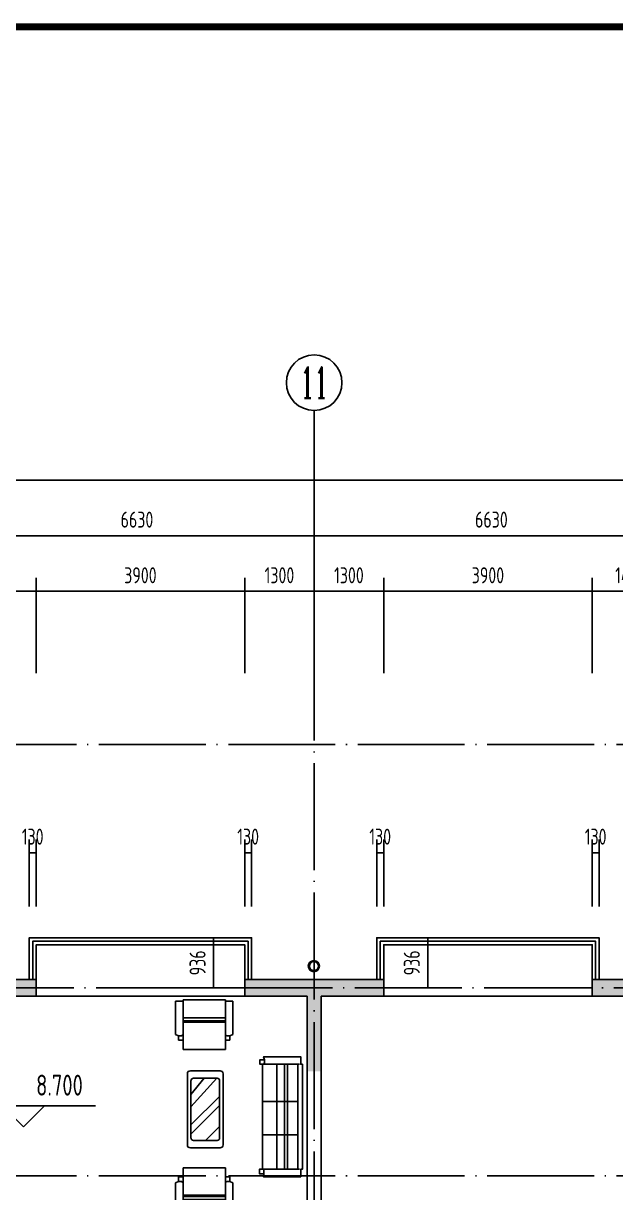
# Model space of a CAD drawing. Extents: x -726032 to 135930, y -151624 to 587044.
# Drawn here: x -463956 to -452878, y 422407 to 444263 of the extents above; entities that cross this region are included whole.
import ezdxf
from ezdxf.enums import TextEntityAlignment as Align

# ---------------------------------------------------------------- set-up
doc = ezdxf.new("R2010")
doc.units = 0
doc.header["$LTSCALE"] = 1000
doc.header["$MEASUREMENT"] = 0
doc.linetypes.add('DOTE', pattern=[2.42, 2, -0.2, 0.02, -0.2])
doc.layers.get('0').update_dxf_attribs({"linetype": 'CONTINUOUS'})
doc.layers.get('DEFPOINTS').update_dxf_attribs({"color": 1, "linetype": 'CONTINUOUS'})
for name, color, linetype in [('AXIS', 245, 'CONTINUOUS'), ('AXIS_TEXT', 7, 'CONTINUOUS'), ('COLUMN', 170, 'CONTINUOUS'), ('DOTE', 8, 'DOTE'), ('PUB_DIM', 245, 'CONTINUOUS'), ('PUB_TITLE', 1, 'CONTINUOUS'), ('WALL', 255, 'CONTINUOUS'), ('WINDOW', 155, 'CONTINUOUS'), ('家具', 252, 'CONTINUOUS'), ('雨水管', 20, 'CONTINUOUS')]:
    doc.layers.add(name, color=color, linetype=linetype)
doc.styles.add('COMPLEX', font='COMPLEX')
doc.styles.add('DIM_FONT', font='isocp.shx', dxfattribs={"width": 0.8})
doc.dimstyles.new('AXIS', dxfattribs={"dimtxt": 300, "dimasz": 1, "dimexe": 250, "dimexo": 300, "dimgap": 150, "dimtad": 1, "dimdec": 0, "dimzin": 0, "dimdsep": 46, "dimtxsty": 'DIM_FONT', "dimcen": 0.09, "dimse1": 1, "dimse2": 1, "dimclrt": 142, "dimadec": 0, "dimazin": 0, "dimtfac": 1, "dimtdec": 0, "dimtix": 1, "dimtmove": 2, "dimatfit": 3, "dimfxl": 1, "dimtolj": 1, "dimtzin": 0, "dimarcsym": 0})
doc.dimstyles.new('DIMA', dxfattribs={"dimtxt": 300, "dimasz": 1, "dimexe": 250, "dimexo": 300, "dimgap": 150, "dimtad": 1, "dimdec": 0, "dimzin": 0, "dimdsep": 46, "dimtxsty": 'DIM_FONT', "dimcen": 0.09, "dimse1": 1, "dimclrt": 142, "dimadec": 0, "dimazin": 0, "dimtfac": 1, "dimtdec": 0, "dimtix": 1, "dimtmove": 2, "dimatfit": 3, "dimfxl": 1, "dimtolj": 1, "dimtzin": 0, "dimarcsym": 0})
doc.dimstyles.new('DIMB', dxfattribs={"dimtxt": 300, "dimasz": 1, "dimexe": 250, "dimexo": 300, "dimgap": 150, "dimtad": 1, "dimdec": 0, "dimzin": 0, "dimdsep": 46, "dimtxsty": 'DIM_FONT', "dimcen": 0.09, "dimse2": 1, "dimclrt": 142, "dimadec": 0, "dimazin": 0, "dimtfac": 1, "dimtdec": 0, "dimtix": 1, "dimtmove": 2, "dimatfit": 3, "dimfxl": 1, "dimtolj": 1, "dimtzin": 0, "dimarcsym": 0})
doc.dimstyles.new('DIMN', dxfattribs={"dimtxt": 300, "dimasz": 1, "dimexe": 250, "dimexo": 300, "dimgap": 150, "dimtad": 1, "dimdec": 0, "dimzin": 0, "dimdsep": 46, "dimtxsty": 'DIM_FONT', "dimcen": 0.09, "dimclrt": 142, "dimadec": 0, "dimazin": 0, "dimtfac": 1, "dimtdec": 0, "dimtix": 1, "dimtmove": 2, "dimatfit": 3, "dimfxl": 1, "dimtolj": 1, "dimtzin": 0, "dimarcsym": 0})

# ---------------------------------------------------------------- blocks, each defined once
blk = doc.blocks.new('*D508')
at = {"layer": 'AXIS', "color": 0, "lineweight": -2, "transparency": 16777216}
for p, q in [((-481293, 433156), (-481293, 435977)), ((-412614, 433156), (-412614, 435977)), ((-412615, 435727), (-481292, 435727))]:
    blk.add_line(p, q, dxfattribs=at)
at = {"layer": 'AXIS', "color": 0, "transparency": 16777216}
for points in [[(-481292, 435728), (-481292, 435727), (-481293, 435727)], [(-412615, 435728), (-412615, 435727), (-412614, 435727)]]:
    blk.add_solid(points, dxfattribs=at)
at = {"layer": 'DEFPOINTS', "color": 0, "transparency": 16777216}
for p in [(-481293, 435727), (-481293, 432856), (-412614, 432856)]:
    blk.add_point(p, dxfattribs=at)
at = {"layer": 'AXIS', "color": 142, "transparency": 16777216, "insert": (-446953, 436027), "char_height": 300, "attachment_point": 5, "style": 'DIM_FONT'}
blk.add_mtext('\\A1;68679', dxfattribs=at)
blk = doc.blocks.new('*D871')
at = {"layer": 'DEFPOINTS', "color": 0, "transparency": 16777216}
for p in [(-455737, 427170), (-456391, 426234), (-455737, 426234)]:
    blk.add_point(p, dxfattribs=at)
at = {"layer": 'PUB_DIM', "color": 0, "lineweight": -2, "transparency": 16777216}
for p, q in [((-456037, 427170), (-456641, 427170)), ((-456391, 427169), (-456391, 426235)), ((-456037, 426234), (-456641, 426234))]:
    blk.add_line(p, q, dxfattribs=at)
at = {"layer": 'PUB_DIM', "color": 0, "transparency": 16777216}
for points in [[(-456391, 427169), (-456391, 427169), (-456391, 427170)], [(-456391, 426235), (-456391, 426235), (-456391, 426234)]]:
    blk.add_solid(points, dxfattribs=at)
at = {"layer": 'PUB_DIM', "color": 142, "transparency": 16777216, "insert": (-456691, 426702), "char_height": 300, "attachment_point": 5, "rotation": 90, "style": 'DIM_FONT'}
blk.add_mtext('\\A1;936', dxfattribs=at)
blk = doc.blocks.new('*D872')
at = {"layer": 'DEFPOINTS', "color": 0, "transparency": 16777216}
for p in [(-461224, 427170), (-461224, 426234), (-460398, 426234)]:
    blk.add_point(p, dxfattribs=at)
at = {"layer": 'PUB_DIM', "color": 0, "lineweight": -2, "transparency": 16777216}
for p, q in [((-460924, 427170), (-460148, 427170)), ((-460398, 427169), (-460398, 426235)), ((-460924, 426234), (-460148, 426234))]:
    blk.add_line(p, q, dxfattribs=at)
at = {"layer": 'PUB_DIM', "color": 0, "transparency": 16777216}
for points in [[(-460398, 427169), (-460398, 427169), (-460398, 427170)], [(-460398, 426235), (-460398, 426235), (-460398, 426234)]]:
    blk.add_solid(points, dxfattribs=at)
at = {"layer": 'PUB_DIM', "color": 142, "transparency": 16777216, "insert": (-460698, 426702), "char_height": 300, "attachment_point": 5, "rotation": 90, "style": 'DIM_FONT'}
blk.add_mtext('\\A1;936', dxfattribs=at)
blk = doc.blocks.new('*D874')
at = {"layer": 'DEFPOINTS', "color": 0, "transparency": 16777216}
for p in [(-463717, 428761), (-463847, 427454), (-463717, 427454)]:
    blk.add_point(p, dxfattribs=at)
at = {"layer": 'PUB_DIM', "color": 0, "lineweight": -2, "transparency": 16777216}
for p, q in [((-463847, 427754), (-463847, 429011)), ((-463717, 427754), (-463717, 429011)), ((-463848, 428761), (-463849, 428761)), ((-463847, 428761), (-463717, 428761)), ((-463716, 428761), (-463715, 428761))]:
    blk.add_line(p, q, dxfattribs=at)
at = {"layer": 'PUB_DIM', "color": 0, "transparency": 16777216}
for points in [[(-463848, 428762), (-463848, 428761), (-463847, 428761)], [(-463716, 428762), (-463716, 428761), (-463717, 428761)]]:
    blk.add_solid(points, dxfattribs=at)
at = {"layer": 'PUB_DIM', "color": 142, "transparency": 16777216, "insert": (-463782, 429061), "char_height": 300, "attachment_point": 5, "style": 'DIM_FONT'}
blk.add_mtext('\\A1;130', dxfattribs=at)
blk = doc.blocks.new('A$C3D9F154E')
at = {"layer": '家具', "linetype": 'ByBlock'}
for p, q in [((1000, 3110), (1108, 3110)), ((1000, 2634), (1000, 3110)), ((1108, 3132), (1108, 2418)), ((1108, 3132), (1715, 3132)), ((1715, 2418), (1715, 3132)), ((1715, 3110), (1823, 3110)), ((1823, 3110), (1823, 2634)), ((1715, 2872), (1108, 2872)), ((1715, 2829), (1108, 2829)), ((1715, 2810), (1108, 2810)), ((1043, 2613), (1000, 2634)), ((1043, 2613), (1086, 2613)), ((1043, 2613), (1043, 2548)), ((1108, 2548), (1043, 2548)), ((1086, 2613), (1108, 2634)), ((1737, 2613), (1715, 2634)), ((1780, 2548), (1715, 2548)), ((1780, 2613), (1737, 2613)), ((1823, 2634), (1780, 2613)), ((1780, 2613), (1780, 2548)), ((1715, 2418), (1108, 2418)), ((1108, 0), (1108, 713)), ((1715, 713), (1108, 713)), ((1715, 713), (1715, 0)), ((1043, 519), (1000, 497)), ((1043, 519), (1043, 584)), ((1108, 584), (1043, 584)), ((1043, 519), (1086, 519)), ((1086, 519), (1108, 497)), ((1780, 584), (1715, 584)), ((1737, 519), (1715, 497)), ((1780, 519), (1737, 519)), ((1780, 519), (1780, 584)), ((1823, 497), (1780, 519)), ((1000, 497), (1000, 22)), ((1823, 22), (1823, 497)), ((1715, 322), (1108, 322)), ((1715, 303), (1108, 303)), ((1715, 259), (1108, 259)), ((1000, 22), (1108, 22)), ((1108, 0), (1715, 0)), ((1715, 22), (1823, 22))]:
    blk.add_line(p, q, dxfattribs=at)
at = {"layer": '家具'}
for p, q in [((611, 2203), (43, 2203)), ((65, 693), (65, 2203)), ((216, 2203), (216, 693)), ((259, 2203), (259, 693)), ((365, 2203), (365, 693)), ((546, 2268), (546, 2225)), ((546, 2225), (559, 2203)), ((1141, 2067), (1141, 1044)), ((1184, 2110), (1611, 2110)), ((1654, 2067), (1654, 1044)), ((1192, 1968), (1192, 1142)), ((1226, 2003), (1568, 2003)), ((1232, 2003), (1603, 1592)), ((1411, 2003), (1603, 1771)), ((1603, 1968), (1603, 1142)), ((1192, 1741), (1603, 1331)), ((575, 1666), (65, 1666)), ((1192, 1610), (1603, 1199)), ((575, 1190), (65, 1190)), ((1192, 1307), (1392, 1108)), ((1226, 1108), (1568, 1108)), ((1184, 1001), (1611, 1001)), ((618, 693), (43, 693)), ((553, 672), (559, 693)), ((553, 629), (553, 672))]:
    blk.add_line(p, q, dxfattribs=at)
blk.add_lwpolyline([(22, 585), (22, 693), (0, 693), (0, 2203), (22, 2203), (22, 2311), (559, 2311), (546, 2268), (611, 2268), (611, 2203), (575, 2203), (575, 693), (618, 693), (618, 629), (553, 629), (559, 585)], close=True, dxfattribs=at)
for centre, radius, start, end in [((1184, 2067), 42.8, 90, 180), ((1611, 2067), 42.8, 360, 90), ((1226, 1968), 34.2, 90, 180), ((1568, 1968), 34.2, 360, 90), ((1184, 1044), 42.8, 180, 270), ((1226, 1142), 34.2, 180, 270), ((1568, 1142), 34.2, 270, 360), ((1611, 1044), 42.8, 270, 360)]:
    blk.add_arc(centre, radius, start, end, dxfattribs=at)
blk = doc.blocks.new('*D882')
at = {"layer": 'DEFPOINTS', "color": 0, "transparency": 16777216}
for p in [(-459817, 428761), (-459817, 427454), (-459687, 427454)]:
    blk.add_point(p, dxfattribs=at)
at = {"layer": 'PUB_DIM', "color": 0, "lineweight": -2, "transparency": 16777216}
for p, q in [((-459817, 427754), (-459817, 429011)), ((-459687, 427754), (-459687, 429011)), ((-459818, 428761), (-459819, 428761)), ((-459687, 428761), (-459817, 428761)), ((-459686, 428761), (-459685, 428761))]:
    blk.add_line(p, q, dxfattribs=at)
at = {"layer": 'PUB_DIM', "color": 0, "transparency": 16777216}
for points in [[(-459818, 428762), (-459818, 428761), (-459817, 428761)], [(-459686, 428762), (-459686, 428761), (-459687, 428761)]]:
    blk.add_solid(points, dxfattribs=at)
at = {"layer": 'PUB_DIM', "color": 142, "transparency": 16777216, "insert": (-459752, 429061), "char_height": 300, "attachment_point": 5, "style": 'DIM_FONT'}
blk.add_mtext('\\A1;130', dxfattribs=at)
blk = doc.blocks.new('*D895')
at = {"layer": 'DEFPOINTS', "color": 0, "transparency": 16777216}
for p in [(-453317, 428761), (-453317, 427454), (-453187, 427454)]:
    blk.add_point(p, dxfattribs=at)
at = {"layer": 'PUB_DIM', "color": 0, "lineweight": -2, "transparency": 16777216}
for p, q in [((-453317, 427754), (-453317, 429011)), ((-453187, 427754), (-453187, 429011)), ((-453318, 428761), (-453319, 428761)), ((-453187, 428761), (-453317, 428761)), ((-453186, 428761), (-453185, 428761))]:
    blk.add_line(p, q, dxfattribs=at)
at = {"layer": 'PUB_DIM', "color": 0, "transparency": 16777216}
for points in [[(-453318, 428762), (-453318, 428761), (-453317, 428761)], [(-453186, 428762), (-453186, 428761), (-453187, 428761)]]:
    blk.add_solid(points, dxfattribs=at)
at = {"layer": 'PUB_DIM', "color": 142, "transparency": 16777216, "insert": (-453252, 429061), "char_height": 300, "attachment_point": 5, "style": 'DIM_FONT'}
blk.add_mtext('\\A1;130', dxfattribs=at)
blk = doc.blocks.new('*D896')
at = {"layer": 'DEFPOINTS', "color": 0, "transparency": 16777216}
for p in [(-457217, 428761), (-457347, 427454), (-457217, 427454)]:
    blk.add_point(p, dxfattribs=at)
at = {"layer": 'PUB_DIM', "color": 0, "lineweight": -2, "transparency": 16777216}
for p, q in [((-457347, 427754), (-457347, 429011)), ((-457217, 427754), (-457217, 429011)), ((-457348, 428761), (-457349, 428761)), ((-457347, 428761), (-457217, 428761)), ((-457216, 428761), (-457215, 428761))]:
    blk.add_line(p, q, dxfattribs=at)
at = {"layer": 'PUB_DIM', "color": 0, "transparency": 16777216}
for points in [[(-457348, 428762), (-457348, 428761), (-457347, 428761)], [(-457216, 428762), (-457216, 428761), (-457217, 428761)]]:
    blk.add_solid(points, dxfattribs=at)
at = {"layer": 'PUB_DIM', "color": 142, "transparency": 16777216, "insert": (-457282, 429061), "char_height": 300, "attachment_point": 5, "style": 'DIM_FONT'}
blk.add_mtext('\\A1;130', dxfattribs=at)
blk = doc.blocks.new('_AXISO')
blk.add_circle((0, 0), 0.5)
at = {"layer": 'AXIS_TEXT', "style": 'COMPLEX', "width": 1.041667}
blk.add_attdef('A', text='', height=0.56, dxfattribs=at).set_placement((-0.25, -0.28), (0.25, -0.28), align=Align.FIT)
blk = doc.blocks.new('*D988')
at = {"layer": 'DEFPOINTS', "color": 0, "transparency": 16777216}
for p in [(-458517, 433647), (-458517, 431816), (-457217, 431816)]:
    blk.add_point(p, dxfattribs=at)
at = {"layer": 'PUB_DIM', "color": 0, "lineweight": -2, "transparency": 16777216}
for p, q in [((-458517, 432116), (-458517, 433897)), ((-457217, 432116), (-457217, 433897)), ((-457218, 433647), (-458516, 433647))]:
    blk.add_line(p, q, dxfattribs=at)
at = {"layer": 'PUB_DIM', "color": 0, "transparency": 16777216}
for points in [[(-458516, 433648), (-458516, 433647), (-458517, 433647)], [(-457218, 433648), (-457218, 433647), (-457217, 433647)]]:
    blk.add_solid(points, dxfattribs=at)
at = {"layer": 'PUB_DIM', "color": 142, "transparency": 16777216, "insert": (-457867, 433947), "char_height": 300, "attachment_point": 5, "style": 'DIM_FONT'}
blk.add_mtext('\\A1;1300', dxfattribs=at)
blk = doc.blocks.new('*D3305')
at = {"layer": 'AXIS', "color": 0, "lineweight": -2, "transparency": 16777216}
blk.add_line((-451888, 434687), (-458516, 434687), dxfattribs=at)
at = {"layer": 'AXIS', "color": 0, "transparency": 16777216}
for points in [[(-458516, 434688), (-458516, 434687), (-458517, 434687)], [(-451888, 434688), (-451888, 434687), (-451887, 434687)]]:
    blk.add_solid(points, dxfattribs=at)
at = {"layer": 'DEFPOINTS', "color": 0, "transparency": 16777216}
for p in [(-458517, 434687), (-458517, 432856), (-451887, 432856)]:
    blk.add_point(p, dxfattribs=at)
at = {"layer": 'AXIS', "color": 142, "transparency": 16777216, "insert": (-455202, 434987), "char_height": 300, "attachment_point": 5, "style": 'DIM_FONT'}
blk.add_mtext('\\A1;6630', dxfattribs=at)
blk = doc.blocks.new('*D3701')
at = {"layer": 'DEFPOINTS', "color": 0, "transparency": 16777216}
for p in [(-465147, 433647), (-465147, 431816), (-463717, 431816)]:
    blk.add_point(p, dxfattribs=at)
at = {"layer": 'PUB_DIM', "color": 0, "lineweight": -2, "transparency": 16777216}
for p, q in [((-463717, 432116), (-463717, 433897)), ((-463718, 433647), (-465146, 433647))]:
    blk.add_line(p, q, dxfattribs=at)
at = {"layer": 'PUB_DIM', "color": 0, "transparency": 16777216}
for points in [[(-465146, 433648), (-465146, 433647), (-465147, 433647)], [(-463718, 433648), (-463718, 433647), (-463717, 433647)]]:
    blk.add_solid(points, dxfattribs=at)
at = {"layer": 'PUB_DIM', "color": 142, "transparency": 16777216, "insert": (-464432, 433947), "char_height": 300, "attachment_point": 5, "style": 'DIM_FONT'}
blk.add_mtext('\\A1;1430', dxfattribs=at)
blk = doc.blocks.new('*D989')
at = {"layer": 'DEFPOINTS', "color": 0, "transparency": 16777216}
for p in [(-463717, 433647), (-463717, 431816), (-459817, 431816)]:
    blk.add_point(p, dxfattribs=at)
at = {"layer": 'PUB_DIM', "color": 0, "lineweight": -2, "transparency": 16777216}
for p, q in [((-463717, 432116), (-463717, 433897)), ((-459817, 432116), (-459817, 433897)), ((-459818, 433647), (-463716, 433647))]:
    blk.add_line(p, q, dxfattribs=at)
at = {"layer": 'PUB_DIM', "color": 0, "transparency": 16777216}
for points in [[(-463716, 433648), (-463716, 433647), (-463717, 433647)], [(-459818, 433648), (-459818, 433647), (-459817, 433647)]]:
    blk.add_solid(points, dxfattribs=at)
at = {"layer": 'PUB_DIM', "color": 142, "transparency": 16777216, "insert": (-461767, 433947), "char_height": 300, "attachment_point": 5, "style": 'DIM_FONT'}
blk.add_mtext('\\A1;3900', dxfattribs=at)
blk = doc.blocks.new('*D3306')
at = {"layer": 'AXIS', "color": 0, "lineweight": -2, "transparency": 16777216}
blk.add_line((-458518, 434687), (-465146, 434687), dxfattribs=at)
at = {"layer": 'AXIS', "color": 0, "transparency": 16777216}
for points in [[(-465146, 434688), (-465146, 434687), (-465147, 434687)], [(-458518, 434688), (-458518, 434687), (-458517, 434687)]]:
    blk.add_solid(points, dxfattribs=at)
at = {"layer": 'DEFPOINTS', "color": 0, "transparency": 16777216}
for p in [(-465147, 434687), (-465147, 432856), (-458517, 432856)]:
    blk.add_point(p, dxfattribs=at)
at = {"layer": 'AXIS', "color": 142, "transparency": 16777216, "insert": (-461832, 434987), "char_height": 300, "attachment_point": 5, "style": 'DIM_FONT'}
blk.add_mtext('\\A1;6630', dxfattribs=at)
blk = doc.blocks.new('*D990')
at = {"layer": 'DEFPOINTS', "color": 0, "transparency": 16777216}
for p in [(-459817, 433647), (-459817, 431816), (-458517, 431816)]:
    blk.add_point(p, dxfattribs=at)
at = {"layer": 'PUB_DIM', "color": 0, "lineweight": -2, "transparency": 16777216}
for p, q in [((-459817, 432116), (-459817, 433897)), ((-458517, 432116), (-458517, 433897)), ((-458518, 433647), (-459816, 433647))]:
    blk.add_line(p, q, dxfattribs=at)
at = {"layer": 'PUB_DIM', "color": 0, "transparency": 16777216}
for points in [[(-459816, 433648), (-459816, 433647), (-459817, 433647)], [(-458518, 433648), (-458518, 433647), (-458517, 433647)]]:
    blk.add_solid(points, dxfattribs=at)
at = {"layer": 'PUB_DIM', "color": 142, "transparency": 16777216, "insert": (-459167, 433947), "char_height": 300, "attachment_point": 5, "style": 'DIM_FONT'}
blk.add_mtext('\\A1;1300', dxfattribs=at)
blk = doc.blocks.new('*D997')
at = {"layer": 'DEFPOINTS', "color": 0, "transparency": 16777216}
for p in [(-457217, 433647), (-457217, 431816), (-453317, 431816)]:
    blk.add_point(p, dxfattribs=at)
at = {"layer": 'PUB_DIM', "color": 0, "lineweight": -2, "transparency": 16777216}
for p, q in [((-457217, 432116), (-457217, 433897)), ((-453317, 432116), (-453317, 433897)), ((-453318, 433647), (-457216, 433647))]:
    blk.add_line(p, q, dxfattribs=at)
at = {"layer": 'PUB_DIM', "color": 0, "transparency": 16777216}
for points in [[(-457216, 433648), (-457216, 433647), (-457217, 433647)], [(-453318, 433648), (-453318, 433647), (-453317, 433647)]]:
    blk.add_solid(points, dxfattribs=at)
at = {"layer": 'PUB_DIM', "color": 142, "transparency": 16777216, "insert": (-455267, 433947), "char_height": 300, "attachment_point": 5, "style": 'DIM_FONT'}
blk.add_mtext('\\A1;3900', dxfattribs=at)
blk = doc.blocks.new('*D2245')
at = {"layer": 'DEFPOINTS', "color": 0, "transparency": 16777216}
for p in [(-453317, 433647), (-453317, 431816), (-451887, 431816)]:
    blk.add_point(p, dxfattribs=at)
at = {"layer": 'PUB_DIM', "color": 0, "lineweight": -2, "transparency": 16777216}
for p, q in [((-453317, 432116), (-453317, 433897)), ((-451888, 433647), (-453316, 433647))]:
    blk.add_line(p, q, dxfattribs=at)
at = {"layer": 'PUB_DIM', "color": 0, "transparency": 16777216}
for points in [[(-453316, 433648), (-453316, 433647), (-453317, 433647)], [(-451888, 433648), (-451888, 433647), (-451887, 433647)]]:
    blk.add_solid(points, dxfattribs=at)
at = {"layer": 'PUB_DIM', "color": 142, "transparency": 16777216, "insert": (-452602, 433947), "char_height": 300, "attachment_point": 5, "style": 'DIM_FONT'}
blk.add_mtext('\\A1;1430', dxfattribs=at)

msp = doc.modelspace()

# ---------------------------------------------------------------- linework, layer by layer
at = {"layer": 'AXIS'}
msp.add_line((-458516.9, 437027.3), (-458516.9, 432855.9), dxfattribs=at)
at = {"layer": 'COLUMN'}
for points in [[(-466004.9, 426390), (-466004.9, 426078), (-463716.9, 426390), (-463716.9, 426078)], [(-459816.9, 426390), (-459816.9, 426078), (-457216.9, 426390), (-457216.9, 426078)], [(-453316.9, 426390), (-453316.9, 426078), (-451028.9, 426390), (-451028.9, 426078)], [(-458646.9, 426078), (-458646.9, 424674), (-458386.9, 426078), (-458386.9, 424674)]]:
    msp.add_solid(points, dxfattribs=at)
at = {"layer": 'DOTE'}
for p, q in [((-458516.9, 432855.9), (-458516.9, 405011.9)), ((-481902.2, 430784), (-412270.4, 430784)), ((-481954.2, 426234), (-412270.4, 426234)), ((-481902.2, 422724), (-412270.4, 422724))]:
    msp.add_line(p, q, dxfattribs=at)
at = {"layer": 'PUB_DIM'}
for p, q in [((-463951.8, 423636.7), (-464341.8, 424026.7)), ((-462610, 424026.7), (-464341.8, 424026.7)), ((-463561.8, 424026.7), (-463951.8, 423636.7))]:
    msp.add_line(p, q, dxfattribs=at)
at = {"layer": 'PUB_TITLE', "const_width": 130}
msp.add_lwpolyline([(-492805.4, 392198.4), (-400115.4, 392198.4), (-400115.4, 444198.4), (-492805.4, 444198.4)], close=True, dxfattribs=at)
at = {"layer": 'WALL'}
for p, q in [((-463716.9, 426390), (-464990.9, 426390)), ((-463716.9, 426078), (-463716.9, 426390)), ((-457216.9, 426390), (-459816.9, 426390)), ((-459816.9, 426390), (-459816.9, 426078)), ((-457216.9, 426078), (-457216.9, 426390)), ((-453316.9, 426078), (-453316.9, 426390)), ((-452042.9, 426390), (-453316.9, 426390)), ((-463716.9, 426078), (-466004.9, 426078)), ((-458646.9, 426078), (-459816.9, 426078)), ((-458646.9, 420514), (-458646.9, 426078)), ((-457216.9, 426078), (-458386.9, 426078)), ((-458386.9, 426078), (-458386.9, 420514)), ((-451028.9, 426078), (-453316.9, 426078))]:
    msp.add_line(p, q, dxfattribs=at)
at = {"layer": 'WINDOW'}
for p, q in [((-463716.9, 426078), (-459816.9, 426078)), ((-457216.9, 426078), (-453316.9, 426078))]:
    msp.add_line(p, q, dxfattribs=at)
for points in [[(-463846.9, 426390), (-463846.9, 427170), (-459686.9, 427170), (-459686.9, 426390)], [(-463781.9, 426390), (-463781.9, 427105), (-459751.9, 427105), (-459751.9, 426390)], [(-453186.9, 426390), (-453186.9, 427170), (-457346.9, 427170), (-457346.9, 426390)], [(-453251.9, 426390), (-453251.9, 427105), (-457281.9, 427105), (-457281.9, 426390)], [(-463716.9, 426390), (-463716.9, 427040), (-459816.9, 427040), (-459816.9, 426390)], [(-453316.9, 426390), (-453316.9, 427040), (-457216.9, 427040), (-457216.9, 426390)]]:
    msp.add_lwpolyline(points, dxfattribs=at)
at = {"layer": '雨水管'}
for radius in [104, 84.5]:
    msp.add_circle((-458522.9, 426640.6), radius, dxfattribs=at)

# ---------------------------------------------------------------- block references
at = {"layer": 'AXIS'}
ref = msp.add_blockref('_AXISO', (-458516.9, 437547.3), dxfattribs=dict(at, xscale=1040, yscale=1040, zscale=1040))
ref.add_attrib('A', '11', dxfattribs={"layer": 'AXIS_TEXT', "height": 582.4, "style": 'COMPLEX', "width": 0.78125}).set_placement((-458776.9, 437256.1), (-458256.9, 437256.1), align=Align.FIT)
at = {"layer": '家具', "extrusion": (0, 0, -1), "xscale": 1.299999999999272, "yscale": 1.299999999999272, "zscale": -1.3}
msp.add_blockref('A$C3D9F154E', (458737.9, 421941.9), dxfattribs=at)

# ---------------------------------------------------------------- texts
at = {"layer": 'PUB_DIM', "style": 'DIM_FONT', "width": 0.8}
msp.add_text('8.700', height=390, dxfattribs=at).set_placement((-463280.9, 424416.7), align=Align.MIDDLE)

# ---------------------------------------------------------------- dimensions: what is measured, and where the dimension line sits
at = {"layer": 'AXIS'}
dim = msp.add_aligned_dim(p1=(-412613.9, 432855.9), p2=(-481292.9, 432855.9), distance=-2871.4, dimstyle='DIMN', dxfattribs=at)
dim.commit()
dim.dimension.update_dxf_attribs({"geometry": '*D508', "text_midpoint": (-446953.4, 436027.3)})
for base, p1, p2, picture, middle in [((-465146.9, 434687.3), (-458516.9, 432855.9), (-465146.9, 432855.9), '*D3306', (-461831.9, 434987.3)), ((-458516.9, 434687.3), (-451886.9, 432855.9), (-458516.9, 432855.9), '*D3305', (-455201.9, 434987.3))]:
    dim = msp.add_linear_dim(base=base, p1=p1, p2=p2, dimstyle='AXIS', dxfattribs=at)
    dim.commit()
    dim.dimension.update_dxf_attribs({"geometry": picture, "text_midpoint": middle})
at = {"layer": 'PUB_DIM'}
for base, p1, p2, dimstyle, picture, middle in [((-465146.9, 433647.3), (-463716.9, 431815.9), (-465146.9, 431815.9), 'DIMB', '*D3701', (-464431.9, 433947.3)), ((-463716.9, 433647.3), (-459816.9, 431815.9), (-463716.9, 431815.9), 'DIMN', '*D989', (-461766.9, 433947.3)), ((-459816.9, 433647.3), (-458516.9, 431815.9), (-459816.9, 431815.9), 'DIMN', '*D990', (-459166.9, 433947.3)), ((-458516.9, 433647.3), (-457216.9, 431815.9), (-458516.9, 431815.9), 'DIMN', '*D988', (-457866.9, 433947.3)), ((-457216.9, 433647.3), (-453316.9, 431815.9), (-457216.9, 431815.9), 'DIMN', '*D997', (-455266.9, 433947.3)), ((-453316.9, 433647.3), (-451886.9, 431815.9), (-453316.9, 431815.9), 'DIMA', '*D2245', (-452601.9, 433947.3)), ((-463716.9, 428761.3), (-463846.9, 427454.1), (-463716.9, 427454.1), 'DIMN', '*D874', (-463781.9, 429061.3)), ((-459816.9, 428761.3), (-459686.9, 427454.1), (-459816.9, 427454.1), 'DIMN', '*D882', (-459751.9, 429061.3)), ((-457216.9, 428761.3), (-457346.9, 427454.1), (-457216.9, 427454.1), 'DIMN', '*D896', (-457281.9, 429061.3)), ((-453316.9, 428761.3), (-453186.9, 427454.1), (-453316.9, 427454.1), 'DIMN', '*D895', (-453251.9, 429061.3))]:
    dim = msp.add_linear_dim(base=base, p1=p1, p2=p2, dimstyle=dimstyle, dxfattribs=at)
    dim.commit()
    dim.dimension.update_dxf_attribs({"geometry": picture, "text_midpoint": middle})
for base, p1, p2, angle, picture, middle in [((-460397.7, 426234), (-461224.1, 427170), (-461224.1, 426234), 270, '*D872', (-460697.7, 426702)), ((-456391, 426234), (-455737.3, 427170), (-455737.3, 426234), 90, '*D871', (-456691, 426702))]:
    dim = msp.add_linear_dim(base=base, p1=p1, p2=p2, angle=angle, dimstyle='DIMN', dxfattribs=at)
    dim.commit()
    dim.dimension.update_dxf_attribs({"geometry": picture, "text_midpoint": middle})

doc.saveas('drawing.dxf')
